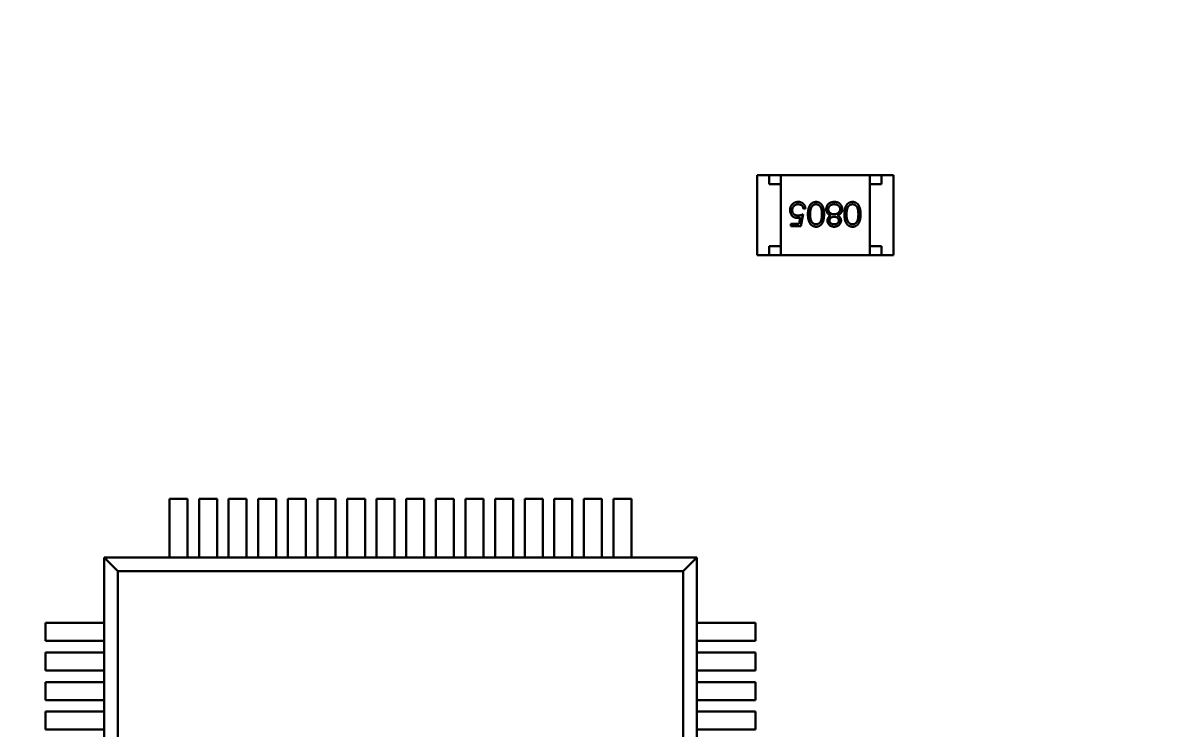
# Model space of a CAD drawing. Header units: millimetres. Extents: x 3004 to 4026, y 1209 to 1506.
# Drawn here: x 3149.97 to 3169.19, y 1421.51 to 1433.46 of the extents above; entities that cross this region are included whole.
import ezdxf

# ---------------------------------------------------------------- set-up
doc = ezdxf.new("R2010")
doc.units = ezdxf.units.MM
doc.layers.add('Видимый контур (ГОСТ)', color=7, linetype='Continuous', lineweight=50)
doc.layers.add('Штриховка (ГОСТ)', color=7, linetype='Continuous', lineweight=18)

msp = doc.modelspace()

# ---------------------------------------------------------------- hatches: boundary and pattern name
at = {"layer": 'Штриховка (ГОСТ)'}
h = msp.add_hatch(dxfattribs=at)
h.set_pattern_fill('ANSI37', color=256, scale=1.3, style=0)
edge = h.paths.add_edge_path()
edge.add_line((3130.892, 1396.782), (3130.892, 1393.782))
edge.add_line((3130.892, 1393.782), (3195.392, 1393.782))
edge.add_ellipse((3195.392, 1396.782), major_axis=(0, -3), ratio=1, start_angle=0, end_angle=90)
edge.add_line((3198.392, 1396.782), (3198.392, 1465.782))
edge.add_ellipse((3195.392, 1465.782), major_axis=(3, 0), ratio=1, start_angle=0, end_angle=90)
edge.add_line((3195.392, 1468.782), (3130.892, 1468.782))
edge.add_line((3130.892, 1468.782), (3130.892, 1465.782))
edge.add_line((3130.892, 1465.782), (3130.892, 1464.782))
edge.add_line((3130.892, 1464.782), (3132.392, 1464.782))
edge.add_line((3132.392, 1464.782), (3132.392, 1462.582))
edge.add_line((3132.392, 1462.582), (3133.892, 1462.582))
edge.add_line((3133.892, 1462.582), (3133.892, 1464.782))
edge.add_line((3133.892, 1464.782), (3147.892, 1464.782))
edge.add_line((3147.892, 1464.782), (3147.892, 1462.582))
edge.add_line((3147.892, 1462.582), (3149.392, 1462.582))
edge.add_line((3149.392, 1462.582), (3149.392, 1464.782))
edge.add_line((3149.392, 1464.782), (3152.392, 1464.782))
edge.add_line((3152.392, 1464.782), (3152.392, 1462.582))
edge.add_line((3152.392, 1462.582), (3153.892, 1462.582))
edge.add_line((3153.892, 1462.582), (3153.892, 1464.782))
edge.add_line((3153.892, 1464.782), (3167.892, 1464.782))
edge.add_line((3167.892, 1464.782), (3167.892, 1462.582))
edge.add_line((3167.892, 1462.582), (3169.392, 1462.582))
edge.add_line((3169.392, 1462.582), (3169.392, 1464.782))
edge.add_line((3169.392, 1464.782), (3172.392, 1464.782))
edge.add_line((3172.392, 1464.782), (3172.392, 1462.582))
edge.add_line((3172.392, 1462.582), (3173.892, 1462.582))
edge.add_line((3173.892, 1462.582), (3173.892, 1464.782))
edge.add_line((3173.892, 1464.782), (3194.392, 1464.782))
edge.add_line((3194.392, 1464.782), (3194.392, 1454.282))
edge.add_line((3194.392, 1454.282), (3192.192, 1454.282))
edge.add_line((3192.192, 1454.282), (3192.192, 1452.782))
edge.add_line((3192.192, 1452.782), (3194.392, 1452.782))
edge.add_line((3194.392, 1452.782), (3194.392, 1449.782))
edge.add_line((3194.392, 1449.782), (3192.192, 1449.782))
edge.add_line((3192.192, 1449.782), (3192.192, 1448.282))
edge.add_line((3192.192, 1448.282), (3194.392, 1448.282))
edge.add_line((3194.392, 1448.282), (3194.392, 1434.282))
edge.add_line((3194.392, 1434.282), (3192.192, 1434.282))
edge.add_line((3192.192, 1434.282), (3192.192, 1432.782))
edge.add_line((3192.192, 1432.782), (3194.392, 1432.782))
edge.add_line((3194.392, 1432.782), (3194.392, 1429.782))
edge.add_line((3194.392, 1429.782), (3192.192, 1429.782))
edge.add_line((3192.192, 1429.782), (3192.192, 1428.282))
edge.add_line((3192.192, 1428.282), (3194.392, 1428.282))
edge.add_line((3194.392, 1428.282), (3194.392, 1414.282))
edge.add_line((3194.392, 1414.282), (3192.192, 1414.282))
edge.add_line((3192.192, 1414.282), (3192.192, 1412.782))
edge.add_line((3192.192, 1412.782), (3194.392, 1412.782))
edge.add_line((3194.392, 1412.782), (3194.392, 1409.782))
edge.add_line((3194.392, 1409.782), (3192.192, 1409.782))
edge.add_line((3192.192, 1409.782), (3192.192, 1408.282))
edge.add_line((3192.192, 1408.282), (3194.392, 1408.282))
edge.add_line((3194.392, 1408.282), (3194.392, 1397.782))
edge.add_line((3194.392, 1397.782), (3173.892, 1397.782))
edge.add_line((3173.892, 1397.782), (3173.892, 1399.982))
edge.add_line((3173.892, 1399.982), (3172.392, 1399.982))
edge.add_line((3172.392, 1399.982), (3172.392, 1397.782))
edge.add_line((3172.392, 1397.782), (3169.392, 1397.782))
edge.add_line((3169.392, 1397.782), (3169.392, 1399.982))
edge.add_line((3169.392, 1399.982), (3167.892, 1399.982))
edge.add_line((3167.892, 1399.982), (3167.892, 1397.782))
edge.add_line((3167.892, 1397.782), (3153.892, 1397.782))
edge.add_line((3153.892, 1397.782), (3153.892, 1399.982))
edge.add_line((3153.892, 1399.982), (3152.392, 1399.982))
edge.add_line((3152.392, 1399.982), (3152.392, 1397.782))
edge.add_line((3152.392, 1397.782), (3149.392, 1397.782))
edge.add_line((3149.392, 1397.782), (3149.392, 1399.982))
edge.add_line((3149.392, 1399.982), (3147.892, 1399.982))
edge.add_line((3147.892, 1399.982), (3147.892, 1397.782))
edge.add_line((3147.892, 1397.782), (3133.892, 1397.782))
edge.add_line((3133.892, 1397.782), (3133.892, 1399.982))
edge.add_line((3133.892, 1399.982), (3132.392, 1399.982))
edge.add_line((3132.392, 1399.982), (3132.392, 1397.782))
edge.add_line((3132.392, 1397.782), (3130.892, 1397.782))
edge.add_line((3130.892, 1397.782), (3130.892, 1396.782))
edge = h.paths.add_edge_path()
edge.add_ellipse((3190.892, 1401.282), major_axis=(0, 2.75), ratio=1, start_angle=0, end_angle=360)
edge = h.paths.add_edge_path(flags=0)
edge.add_ellipse((3190.892, 1401.282), major_axis=(0, 1.1), ratio=1, start_angle=0, end_angle=360)
edge = h.paths.add_edge_path()
edge.add_ellipse((3190.892, 1461.282), major_axis=(0, 2.75), ratio=1, start_angle=0, end_angle=360)
edge = h.paths.add_edge_path(flags=0)
edge.add_ellipse((3190.892, 1461.282), major_axis=(0, 1.1), ratio=1, start_angle=0, end_angle=360)

# ---------------------------------------------------------------- linework, layer by layer
at = {"layer": 'Видимый контур (ГОСТ)'}
for p, q in [((3162.38, 1430.89), (3162.38, 1429.54)), ((3162.38, 1430.89), (3162.58, 1430.89)), ((3162.78, 1430.89), (3162.58, 1430.89)), ((3162.58, 1430.89), (3162.58, 1430.74)), ((3162.78, 1429.54), (3162.78, 1430.89)), ((3162.78, 1430.89), (3164.28, 1430.89)), ((3164.48, 1430.89), (3164.28, 1430.89)), ((3164.28, 1429.54), (3164.28, 1430.89)), ((3164.48, 1430.74), (3164.48, 1430.89)), ((3164.68, 1430.89), (3164.48, 1430.89)), ((3164.68, 1430.89), (3164.68, 1429.54)), ((3162.58, 1430.74), (3162.78, 1430.74)), ((3162.78, 1430.74), (3162.78, 1429.69)), ((3164.28, 1430.74), (3164.48, 1430.74)), ((3164.28, 1430.74), (3164.28, 1429.69)), ((3163.154, 1430.228), (3163.113, 1430.028)), ((3163.195, 1430.326), (3163.159, 1430.326)), ((3162.949, 1430.069), (3163.085, 1430.069)), ((3162.949, 1430.028), (3162.949, 1430.069)), ((3163.113, 1430.028), (3162.949, 1430.028)), ((3163.085, 1430.069), (3163.106, 1430.174)), ((3162.58, 1429.69), (3162.58, 1429.54)), ((3162.78, 1429.69), (3162.58, 1429.69)), ((3164.48, 1429.69), (3164.28, 1429.69)), ((3164.48, 1429.54), (3164.48, 1429.69)), ((3162.38, 1429.54), (3162.58, 1429.54)), ((3162.58, 1429.54), (3162.78, 1429.54)), ((3162.78, 1429.54), (3164.28, 1429.54)), ((3164.28, 1429.54), (3164.48, 1429.54)), ((3164.68, 1429.54), (3164.48, 1429.54)), ((3152.451, 1425.423), (3152.755, 1425.423)), ((3152.451, 1425.296), (3152.451, 1425.423)), ((3152.755, 1425.423), (3152.755, 1425.296)), ((3152.951, 1425.423), (3153.255, 1425.423)), ((3152.951, 1425.296), (3152.951, 1425.423)), ((3153.255, 1425.423), (3153.255, 1425.296)), ((3153.451, 1425.423), (3153.755, 1425.423)), ((3153.451, 1425.296), (3153.451, 1425.423)), ((3153.755, 1425.423), (3153.755, 1425.296)), ((3153.951, 1425.423), (3154.255, 1425.423)), ((3153.951, 1425.296), (3153.951, 1425.423)), ((3154.255, 1425.423), (3154.255, 1425.296)), ((3154.451, 1425.423), (3154.755, 1425.423)), ((3154.451, 1425.296), (3154.451, 1425.423)), ((3154.755, 1425.423), (3154.755, 1425.296)), ((3154.951, 1425.423), (3155.255, 1425.423)), ((3154.951, 1425.296), (3154.951, 1425.423)), ((3155.255, 1425.423), (3155.255, 1425.296)), ((3155.451, 1425.423), (3155.755, 1425.423)), ((3155.451, 1425.296), (3155.451, 1425.423)), ((3155.755, 1425.423), (3155.755, 1425.296)), ((3155.951, 1425.423), (3156.255, 1425.423)), ((3155.951, 1425.296), (3155.951, 1425.423)), ((3156.255, 1425.423), (3156.255, 1425.296)), ((3156.451, 1425.423), (3156.755, 1425.423)), ((3156.451, 1425.296), (3156.451, 1425.423)), ((3156.755, 1425.423), (3156.755, 1425.296)), ((3156.951, 1425.423), (3157.255, 1425.423)), ((3156.951, 1425.296), (3156.951, 1425.423)), ((3157.255, 1425.423), (3157.255, 1425.296)), ((3157.451, 1425.423), (3157.755, 1425.423)), ((3157.451, 1425.296), (3157.451, 1425.423)), ((3157.755, 1425.423), (3157.755, 1425.296)), ((3157.951, 1425.423), (3158.255, 1425.423)), ((3157.951, 1425.296), (3157.951, 1425.423)), ((3158.255, 1425.423), (3158.255, 1425.296)), ((3158.451, 1425.423), (3158.755, 1425.423)), ((3158.451, 1425.296), (3158.451, 1425.423)), ((3158.755, 1425.423), (3158.755, 1425.296)), ((3158.951, 1425.423), (3159.255, 1425.423)), ((3158.951, 1425.296), (3158.951, 1425.423)), ((3159.255, 1425.423), (3159.255, 1425.296)), ((3159.451, 1425.423), (3159.755, 1425.423)), ((3159.451, 1425.296), (3159.451, 1425.423)), ((3159.755, 1425.423), (3159.755, 1425.296)), ((3159.951, 1425.423), (3160.255, 1425.423)), ((3159.951, 1425.296), (3159.951, 1425.423)), ((3160.255, 1425.423), (3160.255, 1425.296)), ((3152.451, 1425.066), (3152.451, 1425.296)), ((3152.755, 1425.296), (3152.755, 1425.066)), ((3152.951, 1425.066), (3152.951, 1425.296)), ((3153.255, 1425.296), (3153.255, 1425.066)), ((3153.451, 1425.066), (3153.451, 1425.296)), ((3153.755, 1425.296), (3153.755, 1425.066)), ((3153.951, 1425.066), (3153.951, 1425.296)), ((3154.255, 1425.296), (3154.255, 1425.066)), ((3154.451, 1425.066), (3154.451, 1425.296)), ((3154.755, 1425.296), (3154.755, 1425.066)), ((3154.951, 1425.066), (3154.951, 1425.296)), ((3155.255, 1425.296), (3155.255, 1425.066)), ((3155.451, 1425.066), (3155.451, 1425.296)), ((3155.755, 1425.296), (3155.755, 1425.066)), ((3155.951, 1425.066), (3155.951, 1425.296)), ((3156.255, 1425.296), (3156.255, 1425.066)), ((3156.451, 1425.066), (3156.451, 1425.296)), ((3156.755, 1425.296), (3156.755, 1425.066)), ((3156.951, 1425.066), (3156.951, 1425.296)), ((3157.255, 1425.296), (3157.255, 1425.066)), ((3157.451, 1425.066), (3157.451, 1425.296)), ((3157.755, 1425.296), (3157.755, 1425.066)), ((3157.951, 1425.066), (3157.951, 1425.296)), ((3158.255, 1425.296), (3158.255, 1425.066)), ((3158.451, 1425.066), (3158.451, 1425.296)), ((3158.755, 1425.296), (3158.755, 1425.066)), ((3158.951, 1425.066), (3158.951, 1425.296)), ((3159.255, 1425.296), (3159.255, 1425.066)), ((3159.451, 1425.066), (3159.451, 1425.296)), ((3159.755, 1425.296), (3159.755, 1425.066)), ((3159.951, 1425.066), (3159.951, 1425.296)), ((3160.255, 1425.296), (3160.255, 1425.066)), ((3152.451, 1425.017), (3152.451, 1425.066)), ((3152.451, 1425.017), (3152.451, 1424.557)), ((3152.755, 1425.066), (3152.755, 1425.017)), ((3152.755, 1424.557), (3152.755, 1425.017)), ((3152.951, 1425.017), (3152.951, 1425.066)), ((3152.951, 1425.017), (3152.951, 1424.557)), ((3153.255, 1425.066), (3153.255, 1425.017)), ((3153.255, 1424.557), (3153.255, 1425.017)), ((3153.451, 1425.017), (3153.451, 1425.066)), ((3153.451, 1425.017), (3153.451, 1424.557)), ((3153.755, 1425.066), (3153.755, 1425.017)), ((3153.755, 1424.557), (3153.755, 1425.017)), ((3153.951, 1425.017), (3153.951, 1425.066)), ((3153.951, 1425.017), (3153.951, 1424.557)), ((3154.255, 1425.066), (3154.255, 1425.017)), ((3154.255, 1424.557), (3154.255, 1425.017)), ((3154.451, 1425.017), (3154.451, 1425.066)), ((3154.451, 1425.017), (3154.451, 1424.557)), ((3154.755, 1425.066), (3154.755, 1425.017)), ((3154.755, 1424.557), (3154.755, 1425.017)), ((3154.951, 1425.017), (3154.951, 1425.066)), ((3154.951, 1425.017), (3154.951, 1424.557)), ((3155.255, 1425.066), (3155.255, 1425.017)), ((3155.255, 1424.557), (3155.255, 1425.017)), ((3155.451, 1425.017), (3155.451, 1425.066)), ((3155.451, 1425.017), (3155.451, 1424.557)), ((3155.755, 1425.066), (3155.755, 1425.017)), ((3155.755, 1424.557), (3155.755, 1425.017)), ((3155.951, 1425.017), (3155.951, 1425.066)), ((3155.951, 1425.017), (3155.951, 1424.557)), ((3156.255, 1425.066), (3156.255, 1425.017)), ((3156.255, 1424.557), (3156.255, 1425.017)), ((3156.451, 1425.017), (3156.451, 1425.066)), ((3156.451, 1425.017), (3156.451, 1424.557)), ((3156.755, 1425.066), (3156.755, 1425.017)), ((3156.755, 1424.557), (3156.755, 1425.017)), ((3156.951, 1425.017), (3156.951, 1425.066)), ((3156.951, 1425.017), (3156.951, 1424.557)), ((3157.255, 1425.066), (3157.255, 1425.017)), ((3157.255, 1424.557), (3157.255, 1425.017)), ((3157.451, 1425.017), (3157.451, 1425.066)), ((3157.451, 1425.017), (3157.451, 1424.557)), ((3157.755, 1425.066), (3157.755, 1425.017)), ((3157.755, 1424.557), (3157.755, 1425.017)), ((3157.951, 1425.017), (3157.951, 1425.066)), ((3157.951, 1425.017), (3157.951, 1424.557)), ((3158.255, 1425.066), (3158.255, 1425.017)), ((3158.255, 1424.557), (3158.255, 1425.017)), ((3158.451, 1425.017), (3158.451, 1425.066)), ((3158.451, 1425.017), (3158.451, 1424.557)), ((3158.755, 1425.066), (3158.755, 1425.017)), ((3158.755, 1424.557), (3158.755, 1425.017)), ((3158.951, 1425.017), (3158.951, 1425.066)), ((3158.951, 1425.017), (3158.951, 1424.557)), ((3159.255, 1425.066), (3159.255, 1425.017)), ((3159.255, 1424.557), (3159.255, 1425.017)), ((3159.451, 1425.017), (3159.451, 1425.066)), ((3159.451, 1425.017), (3159.451, 1424.557)), ((3159.755, 1425.066), (3159.755, 1425.017)), ((3159.755, 1424.557), (3159.755, 1425.017)), ((3159.951, 1425.017), (3159.951, 1425.066)), ((3159.951, 1425.017), (3159.951, 1424.557)), ((3160.255, 1425.066), (3160.255, 1425.017)), ((3160.255, 1424.557), (3160.255, 1425.017)), ((3152.451, 1424.43), (3152.451, 1424.557)), ((3152.755, 1424.557), (3152.755, 1424.43)), ((3152.951, 1424.43), (3152.951, 1424.557)), ((3153.255, 1424.557), (3153.255, 1424.43)), ((3153.451, 1424.43), (3153.451, 1424.557)), ((3153.755, 1424.557), (3153.755, 1424.43)), ((3153.951, 1424.43), (3153.951, 1424.557)), ((3154.255, 1424.557), (3154.255, 1424.43)), ((3154.451, 1424.43), (3154.451, 1424.557)), ((3154.755, 1424.557), (3154.755, 1424.43)), ((3154.951, 1424.43), (3154.951, 1424.557)), ((3155.255, 1424.557), (3155.255, 1424.43)), ((3155.451, 1424.43), (3155.451, 1424.557)), ((3155.755, 1424.557), (3155.755, 1424.43)), ((3155.951, 1424.43), (3155.951, 1424.557)), ((3156.255, 1424.557), (3156.255, 1424.43)), ((3156.451, 1424.43), (3156.451, 1424.557)), ((3156.755, 1424.557), (3156.755, 1424.43)), ((3156.951, 1424.43), (3156.951, 1424.557)), ((3157.255, 1424.557), (3157.255, 1424.43)), ((3157.451, 1424.43), (3157.451, 1424.557)), ((3157.755, 1424.557), (3157.755, 1424.43)), ((3157.951, 1424.43), (3157.951, 1424.557)), ((3158.255, 1424.557), (3158.255, 1424.43)), ((3158.451, 1424.43), (3158.451, 1424.557)), ((3158.755, 1424.557), (3158.755, 1424.43)), ((3158.951, 1424.43), (3158.951, 1424.557)), ((3159.255, 1424.557), (3159.255, 1424.43)), ((3159.451, 1424.43), (3159.451, 1424.557)), ((3159.755, 1424.557), (3159.755, 1424.43)), ((3159.951, 1424.43), (3159.951, 1424.557)), ((3160.255, 1424.557), (3160.255, 1424.43)), ((3151.349, 1424.43), (3161.357, 1424.43)), ((3151.578, 1424.202), (3151.349, 1424.43)), ((3151.349, 1414.422), (3151.349, 1424.43)), ((3161.357, 1424.43), (3161.129, 1424.202)), ((3161.357, 1424.43), (3161.357, 1414.422)), ((3151.578, 1424.202), (3161.129, 1424.202)), ((3151.578, 1414.651), (3151.578, 1424.202)), ((3161.129, 1424.202), (3161.129, 1414.651)), ((3150.356, 1423.024), (3150.356, 1423.328)), ((3150.356, 1423.328), (3150.483, 1423.328)), ((3150.483, 1423.328), (3150.713, 1423.328)), ((3150.713, 1423.328), (3150.762, 1423.328)), ((3151.222, 1423.328), (3150.762, 1423.328)), ((3151.222, 1423.328), (3151.349, 1423.328)), ((3161.357, 1423.328), (3161.484, 1423.328)), ((3161.944, 1423.328), (3161.484, 1423.328)), ((3161.944, 1423.328), (3161.993, 1423.328)), ((3161.993, 1423.328), (3162.223, 1423.328)), ((3162.223, 1423.328), (3162.35, 1423.328)), ((3162.35, 1423.328), (3162.35, 1423.024)), ((3150.483, 1423.024), (3150.356, 1423.024)), ((3150.713, 1423.024), (3150.483, 1423.024)), ((3150.762, 1423.024), (3150.713, 1423.024)), ((3150.762, 1423.024), (3151.222, 1423.024)), ((3151.349, 1423.024), (3151.222, 1423.024)), ((3161.484, 1423.024), (3161.357, 1423.024)), ((3161.484, 1423.024), (3161.944, 1423.024)), ((3161.993, 1423.024), (3161.944, 1423.024)), ((3162.223, 1423.024), (3161.993, 1423.024)), ((3162.35, 1423.024), (3162.223, 1423.024)), ((3150.356, 1422.524), (3150.356, 1422.828)), ((3150.356, 1422.828), (3150.483, 1422.828)), ((3150.483, 1422.828), (3150.713, 1422.828)), ((3150.713, 1422.828), (3150.762, 1422.828)), ((3151.222, 1422.828), (3150.762, 1422.828)), ((3151.222, 1422.828), (3151.349, 1422.828)), ((3161.357, 1422.828), (3161.484, 1422.828)), ((3161.944, 1422.828), (3161.484, 1422.828)), ((3161.944, 1422.828), (3161.993, 1422.828)), ((3161.993, 1422.828), (3162.223, 1422.828)), ((3162.223, 1422.828), (3162.35, 1422.828)), ((3162.35, 1422.828), (3162.35, 1422.524)), ((3150.483, 1422.524), (3150.356, 1422.524)), ((3150.713, 1422.524), (3150.483, 1422.524)), ((3150.762, 1422.524), (3150.713, 1422.524)), ((3150.762, 1422.524), (3151.222, 1422.524)), ((3151.349, 1422.524), (3151.222, 1422.524)), ((3161.484, 1422.524), (3161.357, 1422.524)), ((3161.484, 1422.524), (3161.944, 1422.524)), ((3161.993, 1422.524), (3161.944, 1422.524)), ((3162.223, 1422.524), (3161.993, 1422.524)), ((3162.35, 1422.524), (3162.223, 1422.524)), ((3150.356, 1422.024), (3150.356, 1422.328)), ((3150.356, 1422.328), (3150.483, 1422.328)), ((3150.483, 1422.328), (3150.713, 1422.328)), ((3150.713, 1422.328), (3150.762, 1422.328)), ((3151.222, 1422.328), (3150.762, 1422.328)), ((3151.222, 1422.328), (3151.349, 1422.328)), ((3161.357, 1422.328), (3161.484, 1422.328)), ((3161.944, 1422.328), (3161.484, 1422.328)), ((3161.944, 1422.328), (3161.993, 1422.328)), ((3161.993, 1422.328), (3162.223, 1422.328)), ((3162.223, 1422.328), (3162.35, 1422.328)), ((3162.35, 1422.328), (3162.35, 1422.024)), ((3150.483, 1422.024), (3150.356, 1422.024)), ((3150.713, 1422.024), (3150.483, 1422.024)), ((3150.762, 1422.024), (3150.713, 1422.024)), ((3150.762, 1422.024), (3151.222, 1422.024)), ((3151.349, 1422.024), (3151.222, 1422.024)), ((3161.484, 1422.024), (3161.357, 1422.024)), ((3161.484, 1422.024), (3161.944, 1422.024)), ((3161.993, 1422.024), (3161.944, 1422.024)), ((3162.223, 1422.024), (3161.993, 1422.024)), ((3162.35, 1422.024), (3162.223, 1422.024)), ((3150.356, 1421.524), (3150.356, 1421.828)), ((3150.356, 1421.828), (3150.483, 1421.828)), ((3150.483, 1421.828), (3150.713, 1421.828)), ((3150.713, 1421.828), (3150.762, 1421.828)), ((3151.222, 1421.828), (3150.762, 1421.828)), ((3151.222, 1421.828), (3151.349, 1421.828)), ((3161.357, 1421.828), (3161.484, 1421.828)), ((3161.944, 1421.828), (3161.484, 1421.828)), ((3161.944, 1421.828), (3161.993, 1421.828)), ((3161.993, 1421.828), (3162.223, 1421.828)), ((3162.223, 1421.828), (3162.35, 1421.828)), ((3162.35, 1421.828), (3162.35, 1421.524)), ((3150.483, 1421.524), (3150.356, 1421.524)), ((3150.713, 1421.524), (3150.483, 1421.524)), ((3150.762, 1421.524), (3150.713, 1421.524)), ((3150.762, 1421.524), (3151.222, 1421.524)), ((3151.349, 1421.524), (3151.222, 1421.524)), ((3161.484, 1421.524), (3161.357, 1421.524)), ((3161.484, 1421.524), (3161.944, 1421.524)), ((3161.993, 1421.524), (3161.944, 1421.524)), ((3162.223, 1421.524), (3161.993, 1421.524)), ((3162.35, 1421.524), (3162.223, 1421.524))]:
    msp.add_line(p, q, dxfattribs=at)
for points, knots in [([(3162.933, 1430.297), (3162.933, 1430.301), (3162.933, 1430.307), (3162.934, 1430.317), (3162.936, 1430.326), (3162.938, 1430.335), (3162.94, 1430.344), (3162.943, 1430.353), (3162.947, 1430.362), (3162.951, 1430.37), (3162.956, 1430.378), (3162.961, 1430.386), (3162.967, 1430.393), (3162.973, 1430.399), (3162.979, 1430.405), (3162.986, 1430.411), (3162.993, 1430.416), (3163.001, 1430.421), (3163.009, 1430.425), (3163.017, 1430.429), (3163.026, 1430.432), (3163.034, 1430.434), (3163.044, 1430.436), (3163.053, 1430.437), (3163.063, 1430.438), (3163.069, 1430.438), (3163.073, 1430.438)], [0, 0, 0, 0, 0.044014, 0.087434, 0.130118, 0.172554, 0.214555, 0.256298, 0.298438, 0.340849, 0.382715, 0.423924, 0.464246, 0.504074, 0.543862, 0.583567, 0.623094, 0.663229, 0.703551, 0.743938, 0.784541, 0.82575, 0.867757, 0.910745, 0.954914, 1, 1, 1, 1]), ([(3163.071, 1430.397), (3163.067, 1430.397), (3163.06, 1430.397), (3163.051, 1430.396), (3163.041, 1430.393), (3163.032, 1430.39), (3163.023, 1430.386), (3163.015, 1430.381), (3163.006, 1430.375), (3162.999, 1430.369), (3162.992, 1430.361), (3162.986, 1430.353), (3162.981, 1430.345), (3162.976, 1430.336), (3162.973, 1430.326), (3162.971, 1430.317), (3162.969, 1430.306), (3162.969, 1430.3), (3162.969, 1430.296)], [0, 0, 0, 0, 0.064207, 0.126425, 0.18768, 0.248216, 0.308305, 0.369661, 0.431699, 0.495947, 0.559758, 0.622295, 0.683911, 0.745092, 0.80674, 0.869087, 0.93329, 1, 1, 1, 1]), ([(3163.159, 1430.326), (3163.158, 1430.329), (3163.156, 1430.337), (3163.153, 1430.347), (3163.148, 1430.356), (3163.143, 1430.364), (3163.136, 1430.372), (3163.129, 1430.378), (3163.12, 1430.384), (3163.111, 1430.388), (3163.102, 1430.392), (3163.091, 1430.395), (3163.081, 1430.397), (3163.074, 1430.397), (3163.071, 1430.397)], [0, 0, 0, 0, 0.094687, 0.181994, 0.264377, 0.34218, 0.418618, 0.496509, 0.577369, 0.661511, 0.746733, 0.831258, 0.915206, 1, 1, 1, 1]), ([(3163.073, 1430.438), (3163.077, 1430.438), (3163.085, 1430.438), (3163.096, 1430.437), (3163.107, 1430.434), (3163.118, 1430.431), (3163.128, 1430.426), (3163.137, 1430.421), (3163.146, 1430.415), (3163.155, 1430.407), (3163.163, 1430.399), (3163.17, 1430.39), (3163.176, 1430.381), (3163.182, 1430.371), (3163.186, 1430.36), (3163.19, 1430.349), (3163.193, 1430.338), (3163.194, 1430.33), (3163.195, 1430.326)], [0, 0, 0, 0, 0.065421, 0.128708, 0.190236, 0.250724, 0.310637, 0.370766, 0.431615, 0.493523, 0.555883, 0.617342, 0.678668, 0.740711, 0.802985, 0.866803, 0.932347, 1, 1, 1, 1]), ([(3163.236, 1430.228), (3163.236, 1430.234), (3163.236, 1430.246), (3163.237, 1430.264), (3163.238, 1430.28), (3163.24, 1430.296), (3163.243, 1430.31), (3163.246, 1430.324), (3163.249, 1430.337), (3163.254, 1430.348), (3163.258, 1430.359), (3163.263, 1430.369), (3163.269, 1430.379), (3163.275, 1430.388), (3163.281, 1430.396), (3163.288, 1430.403), (3163.296, 1430.41), (3163.303, 1430.416), (3163.311, 1430.421), (3163.32, 1430.426), (3163.328, 1430.43), (3163.337, 1430.433), (3163.346, 1430.435), (3163.355, 1430.437), (3163.364, 1430.438), (3163.371, 1430.438), (3163.374, 1430.438)], [0, 0, 0, 0, 0.065063, 0.126773, 0.185516, 0.240765, 0.29298, 0.34225, 0.388919, 0.432776, 0.474628, 0.514775, 0.553606, 0.591426, 0.628028, 0.663804, 0.698984, 0.733591, 0.767628, 0.801208, 0.834264, 0.866981, 0.89972, 0.932702, 0.966176, 1, 1, 1, 1]), ([(3163.373, 1430.397), (3163.368, 1430.397), (3163.359, 1430.397), (3163.346, 1430.393), (3163.334, 1430.388), (3163.324, 1430.382), (3163.317, 1430.376), (3163.311, 1430.371), (3163.306, 1430.365), (3163.302, 1430.359), (3163.297, 1430.352), (3163.293, 1430.345), (3163.29, 1430.337), (3163.288, 1430.332), (3163.287, 1430.329)], [0, 0, 0, 0, 0.112813, 0.225394, 0.339595, 0.459675, 0.521735, 0.583926, 0.648174, 0.713881, 0.781004, 0.851451, 0.924051, 1, 1, 1, 1]), ([(3163.472, 1430.228), (3163.472, 1430.234), (3163.472, 1430.244), (3163.471, 1430.259), (3163.47, 1430.273), (3163.469, 1430.286), (3163.467, 1430.298), (3163.465, 1430.309), (3163.462, 1430.319), (3163.46, 1430.328), (3163.456, 1430.337), (3163.453, 1430.344), (3163.449, 1430.352), (3163.444, 1430.358), (3163.44, 1430.364), (3163.435, 1430.37), (3163.429, 1430.375), (3163.422, 1430.381), (3163.411, 1430.388), (3163.399, 1430.393), (3163.386, 1430.397), (3163.377, 1430.397), (3163.373, 1430.397)], [0, 0, 0, 0, 0.072951, 0.141584, 0.205926, 0.265301, 0.320597, 0.371817, 0.41879, 0.461699, 0.502134, 0.540804, 0.578181, 0.614297, 0.649678, 0.684299, 0.718359, 0.752081, 0.817652, 0.879722, 0.939966, 1, 1, 1, 1]), ([(3163.374, 1430.438), (3163.377, 1430.438), (3163.383, 1430.438), (3163.392, 1430.437), (3163.401, 1430.435), (3163.41, 1430.433), (3163.419, 1430.43), (3163.427, 1430.426), (3163.435, 1430.422), (3163.443, 1430.416), (3163.45, 1430.411), (3163.457, 1430.404), (3163.464, 1430.397), (3163.47, 1430.389), (3163.476, 1430.38), (3163.481, 1430.371), (3163.486, 1430.361), (3163.491, 1430.351), (3163.495, 1430.339), (3163.498, 1430.326), (3163.501, 1430.313), (3163.503, 1430.298), (3163.505, 1430.282), (3163.507, 1430.265), (3163.507, 1430.247), (3163.508, 1430.235), (3163.508, 1430.228)], [0, 0, 0, 0, 0.033787, 0.066622, 0.099285, 0.131361, 0.163585, 0.196104, 0.228902, 0.262158, 0.295991, 0.330218, 0.36506, 0.400951, 0.43762, 0.475708, 0.515381, 0.556414, 0.599765, 0.646424, 0.696431, 0.749782, 0.806573, 0.867436, 0.931887, 1, 1, 1, 1]), ([(3163.543, 1430.312), (3163.544, 1430.316), (3163.544, 1430.323), (3163.545, 1430.334), (3163.548, 1430.345), (3163.551, 1430.356), (3163.555, 1430.366), (3163.56, 1430.376), (3163.566, 1430.386), (3163.571, 1430.392), (3163.574, 1430.395)], [0, 0, 0, 0, 0.128158, 0.253673, 0.377325, 0.499385, 0.622918, 0.745839, 0.871395, 1, 1, 1, 1]), ([(3163.574, 1430.395), (3163.577, 1430.398), (3163.583, 1430.405), (3163.594, 1430.414), (3163.606, 1430.422), (3163.619, 1430.428), (3163.633, 1430.433), (3163.648, 1430.436), (3163.663, 1430.438), (3163.674, 1430.438), (3163.68, 1430.438)], [0, 0, 0, 0, 0.119283, 0.237093, 0.354796, 0.474576, 0.59746, 0.724926, 0.858883, 1, 1, 1, 1]), ([(3163.68, 1430.397), (3163.676, 1430.397), (3163.668, 1430.397), (3163.658, 1430.396), (3163.648, 1430.394), (3163.638, 1430.391), (3163.629, 1430.388), (3163.621, 1430.383), (3163.613, 1430.378), (3163.606, 1430.372), (3163.6, 1430.366), (3163.595, 1430.359), (3163.59, 1430.352), (3163.586, 1430.344), (3163.583, 1430.337), (3163.581, 1430.329), (3163.58, 1430.321), (3163.579, 1430.315), (3163.579, 1430.312)], [0, 0, 0, 0, 0.076559, 0.149161, 0.218827, 0.285567, 0.350313, 0.414125, 0.477179, 0.540368, 0.602202, 0.662034, 0.719934, 0.775907, 0.831115, 0.886667, 0.942552, 1, 1, 1, 1]), ([(3163.68, 1430.438), (3163.685, 1430.438), (3163.696, 1430.438), (3163.711, 1430.436), (3163.725, 1430.433), (3163.738, 1430.429), (3163.751, 1430.424), (3163.762, 1430.417), (3163.772, 1430.409), (3163.781, 1430.4), (3163.789, 1430.39), (3163.796, 1430.38), (3163.802, 1430.37), (3163.807, 1430.359), (3163.811, 1430.349), (3163.813, 1430.338), (3163.815, 1430.326), (3163.815, 1430.319), (3163.815, 1430.315)], [0, 0, 0, 0, 0.078556, 0.152863, 0.22356, 0.290375, 0.355403, 0.418291, 0.480389, 0.543073, 0.604924, 0.664398, 0.721943, 0.778375, 0.83383, 0.888861, 0.944089, 1, 1, 1, 1]), ([(3163.779, 1430.316), (3163.779, 1430.32), (3163.779, 1430.327), (3163.776, 1430.337), (3163.772, 1430.348), (3163.767, 1430.357), (3163.76, 1430.367), (3163.752, 1430.374), (3163.742, 1430.382), (3163.732, 1430.387), (3163.72, 1430.392), (3163.707, 1430.395), (3163.694, 1430.397), (3163.684, 1430.397), (3163.68, 1430.397)], [0, 0, 0, 0, 0.074898, 0.148596, 0.224471, 0.302323, 0.381919, 0.461149, 0.542417, 0.626716, 0.714597, 0.804903, 0.900127, 1, 1, 1, 1]), ([(3163.851, 1430.228), (3163.851, 1430.234), (3163.851, 1430.246), (3163.852, 1430.264), (3163.854, 1430.28), (3163.855, 1430.296), (3163.858, 1430.31), (3163.861, 1430.324), (3163.865, 1430.337), (3163.869, 1430.348), (3163.874, 1430.359), (3163.879, 1430.369), (3163.884, 1430.379), (3163.89, 1430.388), (3163.897, 1430.396), (3163.904, 1430.403), (3163.911, 1430.41), (3163.919, 1430.416), (3163.927, 1430.421), (3163.935, 1430.426), (3163.944, 1430.43), (3163.952, 1430.433), (3163.961, 1430.435), (3163.97, 1430.437), (3163.98, 1430.438), (3163.986, 1430.438), (3163.989, 1430.438)], [0, 0, 0, 0, 0.065063, 0.126773, 0.185516, 0.240765, 0.29298, 0.34225, 0.388919, 0.432776, 0.474628, 0.514775, 0.553606, 0.591426, 0.628028, 0.663804, 0.698984, 0.733591, 0.767628, 0.801208, 0.834264, 0.866981, 0.89972, 0.932702, 0.966176, 1, 1, 1, 1]), ([(3163.988, 1430.397), (3163.984, 1430.397), (3163.975, 1430.397), (3163.962, 1430.393), (3163.949, 1430.388), (3163.939, 1430.382), (3163.932, 1430.376), (3163.927, 1430.371), (3163.922, 1430.365), (3163.917, 1430.359), (3163.913, 1430.352), (3163.909, 1430.345), (3163.905, 1430.337), (3163.903, 1430.332), (3163.902, 1430.329)], [0, 0, 0, 0, 0.112813, 0.225394, 0.339595, 0.459675, 0.521735, 0.583926, 0.648174, 0.713881, 0.781004, 0.851451, 0.924051, 1, 1, 1, 1]), ([(3164.087, 1430.228), (3164.087, 1430.234), (3164.087, 1430.244), (3164.086, 1430.259), (3164.085, 1430.273), (3164.084, 1430.286), (3164.082, 1430.298), (3164.08, 1430.309), (3164.078, 1430.319), (3164.075, 1430.328), (3164.072, 1430.337), (3164.068, 1430.344), (3164.064, 1430.352), (3164.06, 1430.358), (3164.055, 1430.364), (3164.05, 1430.37), (3164.044, 1430.375), (3164.037, 1430.381), (3164.027, 1430.388), (3164.014, 1430.393), (3164.001, 1430.397), (3163.992, 1430.397), (3163.988, 1430.397)], [0, 0, 0, 0, 0.072951, 0.141584, 0.205926, 0.265301, 0.320597, 0.371817, 0.41879, 0.461699, 0.502134, 0.540804, 0.578181, 0.614297, 0.649678, 0.684299, 0.718359, 0.752081, 0.817652, 0.879722, 0.939966, 1, 1, 1, 1]), ([(3163.989, 1430.438), (3163.992, 1430.438), (3163.999, 1430.438), (3164.008, 1430.437), (3164.017, 1430.435), (3164.025, 1430.433), (3164.034, 1430.43), (3164.042, 1430.426), (3164.05, 1430.422), (3164.058, 1430.416), (3164.066, 1430.411), (3164.073, 1430.404), (3164.079, 1430.397), (3164.085, 1430.389), (3164.091, 1430.38), (3164.097, 1430.371), (3164.101, 1430.361), (3164.106, 1430.351), (3164.11, 1430.339), (3164.114, 1430.326), (3164.116, 1430.313), (3164.119, 1430.298), (3164.121, 1430.282), (3164.122, 1430.265), (3164.123, 1430.247), (3164.123, 1430.235), (3164.123, 1430.228)], [0, 0, 0, 0, 0.033787, 0.066622, 0.099285, 0.131361, 0.163585, 0.196104, 0.228902, 0.262158, 0.295991, 0.330218, 0.36506, 0.400951, 0.43762, 0.475708, 0.515381, 0.556414, 0.599765, 0.646424, 0.696431, 0.749782, 0.806573, 0.867436, 0.931887, 1, 1, 1, 1]), ([(3163.059, 1430.167), (3163.055, 1430.167), (3163.046, 1430.167), (3163.033, 1430.169), (3163.021, 1430.172), (3163.009, 1430.176), (3162.998, 1430.181), (3162.988, 1430.187), (3162.978, 1430.195), (3162.969, 1430.203), (3162.96, 1430.213), (3162.953, 1430.223), (3162.947, 1430.234), (3162.942, 1430.245), (3162.938, 1430.257), (3162.935, 1430.27), (3162.933, 1430.284), (3162.933, 1430.293), (3162.933, 1430.297)], [0, 0, 0, 0, 0.065808, 0.129394, 0.190894, 0.251281, 0.310815, 0.370371, 0.430768, 0.492881, 0.555104, 0.616067, 0.677256, 0.73826, 0.800762, 0.864778, 0.931045, 1, 1, 1, 1]), ([(3162.969, 1430.296), (3162.969, 1430.293), (3162.969, 1430.286), (3162.971, 1430.277), (3162.973, 1430.269), (3162.976, 1430.26), (3162.979, 1430.253), (3162.984, 1430.245), (3162.989, 1430.238), (3162.995, 1430.232), (3163.002, 1430.226), (3163.01, 1430.221), (3163.018, 1430.217), (3163.026, 1430.214), (3163.035, 1430.211), (3163.045, 1430.209), (3163.055, 1430.208), (3163.062, 1430.208), (3163.066, 1430.208)], [0, 0, 0, 0, 0.065351, 0.127916, 0.18836, 0.247216, 0.30563, 0.36377, 0.422661, 0.482687, 0.5433, 0.604118, 0.664965, 0.727413, 0.791468, 0.858055, 0.927037, 1, 1, 1, 1]), ([(3163.066, 1430.208), (3163.072, 1430.208), (3163.086, 1430.208), (3163.126, 1430.217), (3163.145, 1430.225), (3163.154, 1430.228)], [0, 0, 0, 0, 0.001976248, 0.001976248, 0.003940074, 0.003940074, 0.003940074, 0.003940074]), ([(3163.374, 1430.018), (3163.371, 1430.018), (3163.364, 1430.018), (3163.355, 1430.019), (3163.346, 1430.021), (3163.337, 1430.023), (3163.328, 1430.027), (3163.32, 1430.03), (3163.312, 1430.035), (3163.304, 1430.04), (3163.296, 1430.046), (3163.289, 1430.053), (3163.282, 1430.06), (3163.275, 1430.068), (3163.269, 1430.077), (3163.264, 1430.087), (3163.259, 1430.097), (3163.254, 1430.108), (3163.25, 1430.12), (3163.246, 1430.132), (3163.243, 1430.146), (3163.24, 1430.161), (3163.238, 1430.176), (3163.237, 1430.193), (3163.236, 1430.21), (3163.236, 1430.222), (3163.236, 1430.228)], [0, 0, 0, 0, 0.033788, 0.067194, 0.099862, 0.132567, 0.165151, 0.197913, 0.231319, 0.265083, 0.299255, 0.334399, 0.369943, 0.406284, 0.444064, 0.482998, 0.523354, 0.565537, 0.609613, 0.656391, 0.705885, 0.758325, 0.813832, 0.872795, 0.934722, 1, 1, 1, 1]), ([(3163.287, 1430.329), (3163.286, 1430.325), (3163.283, 1430.318), (3163.28, 1430.307), (3163.278, 1430.295), (3163.275, 1430.283), (3163.274, 1430.27), (3163.273, 1430.256), (3163.272, 1430.242), (3163.272, 1430.233), (3163.272, 1430.228)], [0, 0, 0, 0, 0.110588, 0.224542, 0.342503, 0.464324, 0.590756, 0.722227, 0.858843, 1, 1, 1, 1]), ([(3163.272, 1430.228), (3163.272, 1430.223), (3163.272, 1430.214), (3163.272, 1430.2), (3163.274, 1430.187), (3163.275, 1430.175), (3163.277, 1430.163), (3163.279, 1430.152), (3163.282, 1430.141), (3163.285, 1430.132), (3163.288, 1430.122), (3163.292, 1430.114), (3163.297, 1430.106), (3163.301, 1430.099), (3163.306, 1430.092), (3163.311, 1430.086), (3163.316, 1430.081), (3163.324, 1430.075), (3163.334, 1430.069), (3163.347, 1430.063), (3163.359, 1430.06), (3163.368, 1430.059), (3163.373, 1430.059)], [0, 0, 0, 0, 0.065681, 0.128486, 0.188175, 0.245106, 0.299448, 0.350823, 0.399942, 0.446672, 0.491255, 0.533376, 0.573853, 0.612526, 0.649597, 0.685532, 0.720106, 0.753838, 0.818925, 0.880493, 0.940311, 1, 1, 1, 1]), ([(3163.373, 1430.059), (3163.377, 1430.059), (3163.386, 1430.06), (3163.399, 1430.063), (3163.412, 1430.069), (3163.421, 1430.075), (3163.429, 1430.081), (3163.435, 1430.086), (3163.44, 1430.092), (3163.444, 1430.098), (3163.449, 1430.105), (3163.453, 1430.112), (3163.456, 1430.12), (3163.459, 1430.128), (3163.462, 1430.137), (3163.465, 1430.147), (3163.467, 1430.158), (3163.469, 1430.17), (3163.47, 1430.183), (3163.471, 1430.197), (3163.472, 1430.212), (3163.472, 1430.223), (3163.472, 1430.228)], [0, 0, 0, 0, 0.060387, 0.120883, 0.182755, 0.247811, 0.281299, 0.315088, 0.349702, 0.384857, 0.420966, 0.458511, 0.497175, 0.537602, 0.580503, 0.627468, 0.678388, 0.733983, 0.793747, 0.857714, 0.926698, 1, 1, 1, 1]), ([(3163.508, 1430.228), (3163.508, 1430.222), (3163.507, 1430.209), (3163.507, 1430.191), (3163.505, 1430.174), (3163.503, 1430.158), (3163.501, 1430.144), (3163.498, 1430.13), (3163.495, 1430.117), (3163.491, 1430.106), (3163.486, 1430.095), (3163.482, 1430.086), (3163.476, 1430.076), (3163.47, 1430.068), (3163.464, 1430.06), (3163.458, 1430.053), (3163.45, 1430.046), (3163.443, 1430.04), (3163.435, 1430.035), (3163.427, 1430.03), (3163.419, 1430.026), (3163.41, 1430.023), (3163.401, 1430.021), (3163.392, 1430.019), (3163.383, 1430.018), (3163.377, 1430.018), (3163.374, 1430.018)], [0, 0, 0, 0, 0.068595, 0.133246, 0.194313, 0.251279, 0.304513, 0.354235, 0.400481, 0.443411, 0.484015, 0.523252, 0.561042, 0.5979, 0.633518, 0.668314, 0.702496, 0.736685, 0.770293, 0.803437, 0.835913, 0.86846, 0.900847, 0.933467, 0.966258, 1, 1, 1, 1]), ([(3163.621, 1430.205), (3163.618, 1430.207), (3163.611, 1430.21), (3163.602, 1430.216), (3163.594, 1430.221), (3163.586, 1430.227), (3163.579, 1430.233), (3163.573, 1430.239), (3163.567, 1430.245), (3163.562, 1430.252), (3163.558, 1430.259), (3163.554, 1430.266), (3163.551, 1430.273), (3163.548, 1430.28), (3163.546, 1430.288), (3163.544, 1430.295), (3163.544, 1430.303), (3163.544, 1430.309), (3163.543, 1430.312)], [0, 0, 0, 0, 0.079525, 0.1551, 0.22722, 0.295911, 0.362056, 0.42552, 0.485813, 0.544495, 0.60146, 0.657841, 0.713974, 0.769468, 0.82613, 0.882885, 0.940701, 1, 1, 1, 1]), ([(3163.564, 1430.122), (3163.564, 1430.126), (3163.564, 1430.135), (3163.567, 1430.147), (3163.572, 1430.159), (3163.578, 1430.17), (3163.586, 1430.18), (3163.596, 1430.189), (3163.608, 1430.198), (3163.616, 1430.203), (3163.621, 1430.205)], [0, 0, 0, 0, 0.121904, 0.239413, 0.35541, 0.472091, 0.592859, 0.718703, 0.854892, 1, 1, 1, 1]), ([(3163.579, 1430.312), (3163.579, 1430.31), (3163.58, 1430.304), (3163.581, 1430.296), (3163.583, 1430.289), (3163.586, 1430.281), (3163.591, 1430.274), (3163.595, 1430.267), (3163.601, 1430.26), (3163.608, 1430.254), (3163.615, 1430.248), (3163.623, 1430.242), (3163.631, 1430.238), (3163.64, 1430.234), (3163.649, 1430.232), (3163.658, 1430.23), (3163.667, 1430.228), (3163.674, 1430.228), (3163.677, 1430.228)], [0, 0, 0, 0, 0.057339, 0.113063, 0.169181, 0.225775, 0.283826, 0.343454, 0.405907, 0.471392, 0.538003, 0.603064, 0.667602, 0.732225, 0.797005, 0.863048, 0.930357, 1, 1, 1, 1]), ([(3163.677, 1430.228), (3163.681, 1430.228), (3163.688, 1430.228), (3163.698, 1430.23), (3163.708, 1430.232), (3163.717, 1430.235), (3163.726, 1430.238), (3163.735, 1430.243), (3163.743, 1430.248), (3163.75, 1430.254), (3163.757, 1430.261), (3163.763, 1430.268), (3163.768, 1430.275), (3163.772, 1430.283), (3163.775, 1430.291), (3163.778, 1430.299), (3163.779, 1430.308), (3163.779, 1430.313), (3163.779, 1430.316)], [0, 0, 0, 0, 0.071269, 0.139812, 0.206497, 0.271535, 0.336082, 0.400528, 0.464984, 0.53005, 0.594423, 0.655583, 0.714849, 0.772115, 0.828999, 0.885122, 0.942079, 1, 1, 1, 1]), ([(3163.815, 1430.315), (3163.815, 1430.312), (3163.815, 1430.307), (3163.814, 1430.298), (3163.813, 1430.29), (3163.811, 1430.283), (3163.808, 1430.275), (3163.805, 1430.268), (3163.801, 1430.261), (3163.797, 1430.254), (3163.792, 1430.247), (3163.786, 1430.24), (3163.779, 1430.234), (3163.772, 1430.228), (3163.764, 1430.222), (3163.756, 1430.216), (3163.746, 1430.21), (3163.74, 1430.207), (3163.736, 1430.205)], [0, 0, 0, 0, 0.058854, 0.116315, 0.172675, 0.22878, 0.28458, 0.340257, 0.39663, 0.453507, 0.512318, 0.572648, 0.636022, 0.702363, 0.771483, 0.844184, 0.92007, 1, 1, 1, 1]), ([(3163.736, 1430.205), (3163.741, 1430.203), (3163.75, 1430.198), (3163.762, 1430.189), (3163.772, 1430.179), (3163.78, 1430.168), (3163.787, 1430.157), (3163.791, 1430.145), (3163.794, 1430.133), (3163.795, 1430.125), (3163.795, 1430.121)], [0, 0, 0, 0, 0.14586, 0.282426, 0.41085, 0.535029, 0.654701, 0.770133, 0.884556, 1, 1, 1, 1]), ([(3163.989, 1430.018), (3163.986, 1430.018), (3163.98, 1430.018), (3163.97, 1430.019), (3163.961, 1430.021), (3163.952, 1430.023), (3163.944, 1430.027), (3163.935, 1430.03), (3163.927, 1430.035), (3163.919, 1430.04), (3163.911, 1430.046), (3163.904, 1430.053), (3163.897, 1430.06), (3163.891, 1430.068), (3163.885, 1430.077), (3163.879, 1430.087), (3163.874, 1430.097), (3163.869, 1430.108), (3163.865, 1430.12), (3163.861, 1430.132), (3163.858, 1430.146), (3163.856, 1430.161), (3163.854, 1430.176), (3163.852, 1430.193), (3163.851, 1430.21), (3163.851, 1430.222), (3163.851, 1430.228)], [0, 0, 0, 0, 0.033788, 0.067194, 0.099862, 0.132567, 0.165151, 0.197913, 0.231319, 0.265083, 0.299255, 0.334399, 0.369943, 0.406284, 0.444064, 0.482998, 0.523354, 0.565537, 0.609613, 0.656391, 0.705885, 0.758325, 0.813832, 0.872795, 0.934722, 1, 1, 1, 1]), ([(3163.902, 1430.329), (3163.901, 1430.325), (3163.899, 1430.318), (3163.895, 1430.307), (3163.893, 1430.295), (3163.891, 1430.283), (3163.889, 1430.27), (3163.888, 1430.256), (3163.887, 1430.242), (3163.887, 1430.233), (3163.887, 1430.228)], [0, 0, 0, 0, 0.110588, 0.224542, 0.342503, 0.464324, 0.590756, 0.722227, 0.858843, 1, 1, 1, 1]), ([(3163.887, 1430.228), (3163.887, 1430.223), (3163.887, 1430.214), (3163.888, 1430.2), (3163.889, 1430.187), (3163.89, 1430.175), (3163.892, 1430.163), (3163.894, 1430.152), (3163.897, 1430.141), (3163.9, 1430.132), (3163.904, 1430.122), (3163.908, 1430.114), (3163.912, 1430.106), (3163.916, 1430.099), (3163.921, 1430.092), (3163.926, 1430.086), (3163.932, 1430.081), (3163.94, 1430.075), (3163.949, 1430.069), (3163.962, 1430.063), (3163.975, 1430.06), (3163.984, 1430.059), (3163.988, 1430.059)], [0, 0, 0, 0, 0.065681, 0.128486, 0.188175, 0.245106, 0.299448, 0.350823, 0.399942, 0.446672, 0.491255, 0.533376, 0.573853, 0.612526, 0.649597, 0.685532, 0.720106, 0.753838, 0.818925, 0.880493, 0.940311, 1, 1, 1, 1]), ([(3163.988, 1430.059), (3163.992, 1430.059), (3164.001, 1430.06), (3164.014, 1430.063), (3164.027, 1430.069), (3164.037, 1430.075), (3164.045, 1430.081), (3164.05, 1430.086), (3164.055, 1430.092), (3164.06, 1430.098), (3164.064, 1430.105), (3164.068, 1430.112), (3164.072, 1430.12), (3164.075, 1430.128), (3164.078, 1430.137), (3164.08, 1430.147), (3164.082, 1430.158), (3164.084, 1430.17), (3164.085, 1430.183), (3164.086, 1430.197), (3164.087, 1430.212), (3164.087, 1430.223), (3164.087, 1430.228)], [0, 0, 0, 0, 0.060387, 0.120883, 0.182755, 0.247811, 0.281299, 0.315088, 0.349702, 0.384857, 0.420966, 0.458511, 0.497175, 0.537602, 0.580503, 0.627468, 0.678388, 0.733983, 0.793747, 0.857714, 0.926698, 1, 1, 1, 1]), ([(3164.123, 1430.228), (3164.123, 1430.222), (3164.123, 1430.209), (3164.122, 1430.191), (3164.121, 1430.174), (3164.119, 1430.158), (3164.117, 1430.144), (3164.114, 1430.13), (3164.11, 1430.117), (3164.106, 1430.106), (3164.102, 1430.095), (3164.097, 1430.086), (3164.091, 1430.076), (3164.086, 1430.068), (3164.08, 1430.06), (3164.073, 1430.053), (3164.066, 1430.046), (3164.058, 1430.04), (3164.051, 1430.035), (3164.042, 1430.03), (3164.034, 1430.026), (3164.026, 1430.023), (3164.017, 1430.021), (3164.008, 1430.019), (3163.999, 1430.018), (3163.992, 1430.018), (3163.989, 1430.018)], [0, 0, 0, 0, 0.068595, 0.133246, 0.194313, 0.251279, 0.304513, 0.354235, 0.400481, 0.443411, 0.484015, 0.523252, 0.561042, 0.5979, 0.633518, 0.668314, 0.702496, 0.736685, 0.770293, 0.803437, 0.835913, 0.86846, 0.900847, 0.933467, 0.966258, 1, 1, 1, 1]), ([(3163.106, 1430.174), (3163.102, 1430.173), (3163.094, 1430.171), (3163.082, 1430.168), (3163.07, 1430.167), (3163.063, 1430.167), (3163.059, 1430.167)], [0, 0, 0, 0, 0.275068, 0.532901, 0.773973, 1, 1, 1, 1]), ([(3163.678, 1430.018), (3163.672, 1430.018), (3163.662, 1430.018), (3163.648, 1430.021), (3163.634, 1430.026), (3163.62, 1430.032), (3163.608, 1430.039), (3163.597, 1430.049), (3163.587, 1430.059), (3163.579, 1430.07), (3163.572, 1430.083), (3163.567, 1430.095), (3163.565, 1430.108), (3163.564, 1430.117), (3163.564, 1430.122)], [0, 0, 0, 0, 0.08941, 0.176306, 0.262626, 0.349446, 0.435498, 0.518928, 0.601355, 0.684256, 0.765807, 0.844877, 0.92228, 1, 1, 1, 1]), ([(3163.678, 1430.187), (3163.675, 1430.187), (3163.668, 1430.187), (3163.658, 1430.185), (3163.648, 1430.182), (3163.639, 1430.178), (3163.63, 1430.173), (3163.622, 1430.167), (3163.616, 1430.16), (3163.61, 1430.153), (3163.606, 1430.145), (3163.602, 1430.137), (3163.6, 1430.128), (3163.6, 1430.123), (3163.6, 1430.12)], [0, 0, 0, 0, 0.08969, 0.178494, 0.266838, 0.356558, 0.445334, 0.530806, 0.614076, 0.697707, 0.779142, 0.855354, 0.928557, 1, 1, 1, 1]), ([(3163.6, 1430.12), (3163.6, 1430.118), (3163.6, 1430.115), (3163.601, 1430.109), (3163.603, 1430.104), (3163.605, 1430.098), (3163.608, 1430.093), (3163.611, 1430.088), (3163.616, 1430.083), (3163.62, 1430.078), (3163.626, 1430.074), (3163.632, 1430.07), (3163.638, 1430.066), (3163.645, 1430.064), (3163.653, 1430.062), (3163.661, 1430.06), (3163.67, 1430.059), (3163.676, 1430.059), (3163.68, 1430.059)], [0, 0, 0, 0, 0.050902, 0.101034, 0.151084, 0.203062, 0.256248, 0.310847, 0.368769, 0.430015, 0.49252, 0.556049, 0.621996, 0.690192, 0.761385, 0.836356, 0.915487, 1, 1, 1, 1]), ([(3163.759, 1430.121), (3163.759, 1430.123), (3163.759, 1430.127), (3163.757, 1430.133), (3163.756, 1430.139), (3163.753, 1430.145), (3163.749, 1430.151), (3163.745, 1430.156), (3163.74, 1430.162), (3163.735, 1430.167), (3163.729, 1430.172), (3163.722, 1430.176), (3163.715, 1430.179), (3163.708, 1430.182), (3163.701, 1430.184), (3163.694, 1430.186), (3163.686, 1430.187), (3163.681, 1430.187), (3163.678, 1430.187)], [0, 0, 0, 0, 0.054564, 0.107826, 0.161924, 0.21751, 0.274498, 0.334815, 0.397555, 0.464755, 0.532901, 0.600097, 0.665354, 0.731084, 0.796883, 0.863292, 0.930831, 1, 1, 1, 1]), ([(3163.795, 1430.121), (3163.795, 1430.116), (3163.794, 1430.108), (3163.791, 1430.095), (3163.786, 1430.082), (3163.779, 1430.07), (3163.771, 1430.059), (3163.761, 1430.048), (3163.75, 1430.039), (3163.737, 1430.032), (3163.723, 1430.025), (3163.708, 1430.021), (3163.693, 1430.018), (3163.683, 1430.018), (3163.678, 1430.018)], [0, 0, 0, 0, 0.074058, 0.14887, 0.226668, 0.307735, 0.391157, 0.473929, 0.557928, 0.644989, 0.733364, 0.821092, 0.909287, 1, 1, 1, 1]), ([(3163.68, 1430.059), (3163.682, 1430.059), (3163.688, 1430.059), (3163.696, 1430.06), (3163.704, 1430.061), (3163.711, 1430.063), (3163.718, 1430.066), (3163.724, 1430.069), (3163.731, 1430.073), (3163.736, 1430.077), (3163.742, 1430.082), (3163.746, 1430.087), (3163.75, 1430.092), (3163.753, 1430.097), (3163.756, 1430.103), (3163.757, 1430.109), (3163.759, 1430.115), (3163.759, 1430.119), (3163.759, 1430.121)], [0, 0, 0, 0, 0.075243, 0.147209, 0.216447, 0.284025, 0.350655, 0.415031, 0.47963, 0.544652, 0.608044, 0.667828, 0.725114, 0.780992, 0.835527, 0.889438, 0.944072, 1, 1, 1, 1])]:
    msp.add_open_spline(points, degree=3, knots=knots, dxfattribs=at)

doc.saveas('drawing.dxf')
